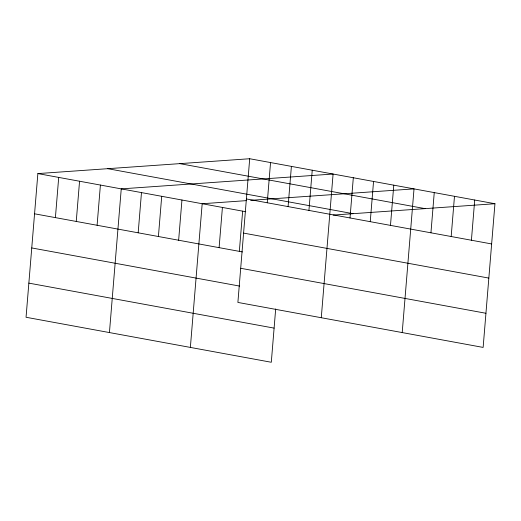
<?xml version="1.0" encoding="UTF-8"?>
<svg xmlns="http://www.w3.org/2000/svg" width="521" height="521" viewBox="0 0 521 521"><rect width="100%" height="100%" fill="white"/><g stroke="black" fill="none" stroke-linecap="round" stroke-linejoin="round"><path stroke-width="0.78" d="M249.702 158.736L237.889 302.427L483.136 347.416L494.95 203.731L249.702 158.736L37.864 173.584L26.05 317.269L271.298 362.264L275.681 308.927M55.402 217.622L58.71 177.407M76.248 221.451L79.557 181.23M97.095 225.274L100.403 185.059M109.436 332.567L121.25 188.882L333.088 174.034L321.275 317.725M138.176 232.809L141.478 192.594M158.41 236.521L161.712 196.306M178.638 240.233L181.946 200.018M190.367 347.416L202.181 203.731L246.667 200.611M219.107 247.657L222.415 207.443M239.341 251.369L242.643 211.148M267.24 202.78L270.549 162.559M288.087 206.603L291.395 166.388M308.933 210.425L312.242 170.211M350.014 217.96L353.316 177.746M370.249 221.672L373.55 181.458M390.476 225.385L393.785 185.17M402.205 332.567L414.019 188.882L250.64 200.331M430.945 232.809L434.253 192.594M451.179 236.521L454.481 196.306M471.414 240.233L474.716 200.018M333.16 215.069L494.95 203.731M179.797 163.64L425.045 208.628M107.769 168.687L353.017 213.675M246.394 198.95L491.642 243.945M37.864 173.584L245.756 211.721M243.587 233.102L488.835 278.09M34.555 213.799L242.454 251.936M240.695 268.282L485.943 313.271M31.748 247.944L239.647 286.088M28.857 283.124L274.105 328.119"/></g></svg>
